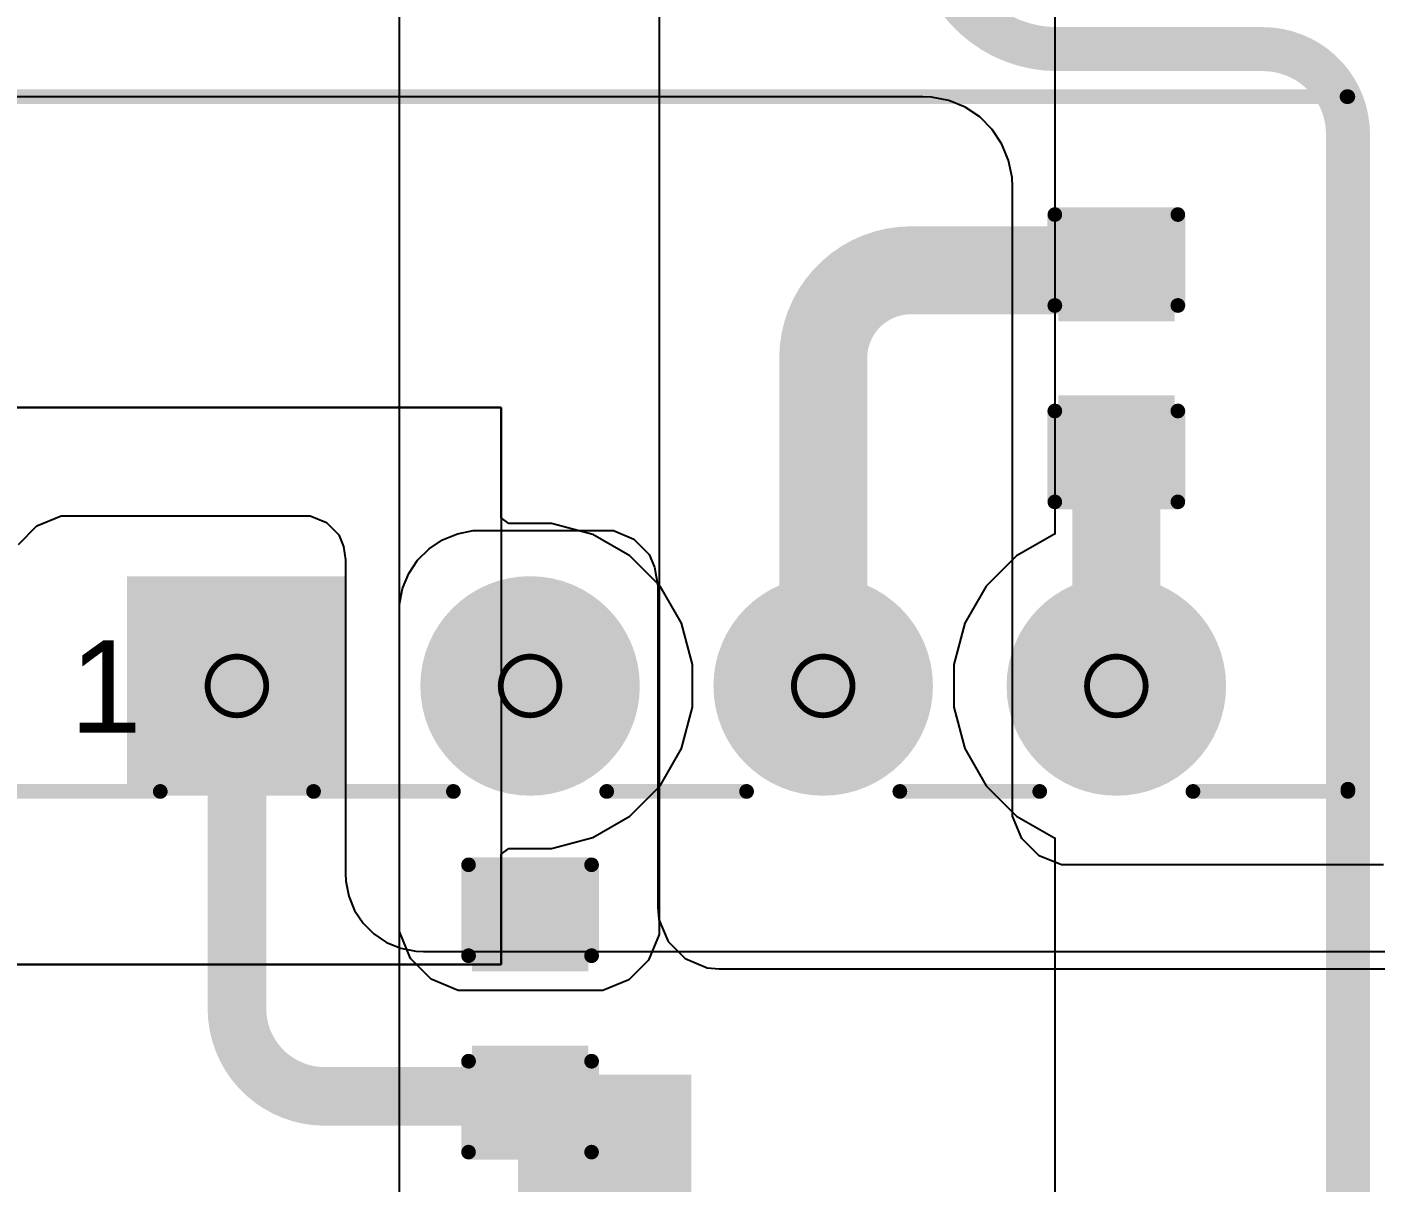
# Model space of a CAD drawing. Header units: inches. Extents: x -2 to 5376, y -4 to 5426.
# Drawn here: x 97.49 to 109.18, y 18.82 to 28.82 of the extents above; entities that cross this region are included whole.
import ezdxf

# ---------------------------------------------------------------- set-up
doc = ezdxf.new("R2010")
doc.units = ezdxf.units.IN
for name, color, linetype in [('Bottom Layer', 5, 'Continuous'), ('Bottom Overlay', 54, 'Continuous'), ('Bottom Paste', 16, 'Continuous'), ('Bottom Solder', 6, 'Continuous'), ('Drill Drawing', 1, 'Continuous'), ('Layer 1', 16, 'Continuous'), ('Layer 2', 76, 'Continuous'), ('Multi-Layer', 9, 'Continuous'), ('Pad Holes', 156, 'Continuous'), ('Top Layer', 1, 'Continuous'), ('Top Overlay', 2, 'Continuous'), ('Top Paste', 8, 'Continuous'), ('Top Solder', 216, 'Continuous')]:
    doc.layers.add(name, color=color, linetype=linetype)
doc.styles.add('Arial', font='', dxfattribs={"height": 0.2})
doc.styles.get('Arial').set_extended_font_data('Arial')

# ---------------------------------------------------------------- blocks, each defined once
blk = doc.blocks.new('UD2C100M0810_129')
at = {"layer": 'Top Layer'}
for points in [[(-5.367, 0.7), (-1.167, 0.7), (-1.167, -0.7), (-5.367, -0.7)], [(1.167, 0.7), (5.367, 0.7), (5.367, -0.7), (1.167, -0.7)]]:
    blk.add_hatch(color=1, dxfattribs=at).paths.add_polyline_path(points)
at = {"layer": 'Top Paste'}
for points in [[(-5.367, 0.7), (-1.167, 0.7), (-1.167, -0.7), (-5.367, -0.7)], [(1.167, 0.7), (5.367, 0.7), (5.367, -0.7), (1.167, -0.7)]]:
    blk.add_hatch(color=8, dxfattribs=at).paths.add_polyline_path(points)
at = {"layer": 'Top Solder'}
for points in [[(-5.418, 0.751), (-1.116, 0.751), (-1.116, -0.751), (-5.418, -0.751)], [(1.116, 0.751), (5.418, 0.751), (5.418, -0.751), (1.116, -0.751)]]:
    blk.add_hatch(color=216, dxfattribs=at).paths.add_polyline_path(points)
at = {"layer": 'Top Overlay'}
for points in [[(-2.465, 4.226, 0.127, 0.127, 0), (-4.201, 2.49, 0.127, 0.127, 0)], [(-2.465, 4.226, 0.127, 0.127, 0), (4.201, 4.226, 0.127, 0.127, 0)], [(4.201, 4.226, 0.127, 0.127, 0), (4.201, 0.782, 0.127, 0.127, 0)], [(-4.201, 2.49, 0.127, 0.127, 0), (-4.201, 0.782, 0.127, 0.127, 0)], [(-4.842, 1.423, 0.127, 0.127, 0), (-4.842, 0.92, 0.127, 0.127, 0)], [(-5.123, 1.168, 0.127, 0.127, 0), (-4.57, 1.168, 0.127, 0.127, 0)], [(-4.201, -0.782, 0.127, 0.127, 0), (-4.201, -2.49, 0.127, 0.127, 0)], [(4.201, -0.782, 0.127, 0.127, 0), (4.201, -4.226, 0.127, 0.127, 0)], [(-4.201, -2.49, 0.127, 0.127, 0), (-2.465, -4.226, 0.127, 0.127, 0)], [(-2.465, -4.226, 0.127, 0.127, 0), (4.201, -4.226, 0.127, 0.127, 0)]]:
    blk.add_lwpolyline(points, format="xyseb", dxfattribs=at)
for points in [[(-2.497, 4.226, 0.0635, 0.0635, 1), (-2.433, 4.226, 0.0635, 0.0635, 1)], [(-2.497, 4.226, 0.0635, 0.0635, 1), (-2.433, 4.226, 0.0635, 0.0635, 1)], [(4.169, 4.226, 0.0635, 0.0635, 1), (4.233, 4.226, 0.0635, 0.0635, 1)], [(4.169, 4.226, 0.0635, 0.0635, 1), (4.233, 4.226, 0.0635, 0.0635, 1)], [(-4.233, 2.49, 0.0635, 0.0635, 1), (-4.169, 2.49, 0.0635, 0.0635, 1)], [(-4.233, 2.49, 0.0635, 0.0635, 1), (-4.169, 2.49, 0.0635, 0.0635, 1)], [(-4.874, 1.423, 0.0635, 0.0635, 1), (-4.81, 1.423, 0.0635, 0.0635, 1)], [(-5.155, 1.168, 0.0635, 0.0635, 1), (-5.092, 1.168, 0.0635, 0.0635, 1)], [(-4.602, 1.168, 0.0635, 0.0635, 1), (-4.538, 1.168, 0.0635, 0.0635, 1)], [(-4.874, 0.92, 0.0635, 0.0635, 1), (-4.81, 0.92, 0.0635, 0.0635, 1)], [(-4.233, 0.782, 0.0635, 0.0635, 1), (-4.169, 0.782, 0.0635, 0.0635, 1)], [(4.169, 0.782, 0.0635, 0.0635, 1), (4.233, 0.782, 0.0635, 0.0635, 1)], [(-4.233, -0.782, 0.0635, 0.0635, 1), (-4.169, -0.782, 0.0635, 0.0635, 1)], [(4.169, -0.782, 0.0635, 0.0635, 1), (4.233, -0.782, 0.0635, 0.0635, 1)], [(-4.233, -2.49, 0.0635, 0.0635, 1), (-4.169, -2.49, 0.0635, 0.0635, 1)], [(-4.233, -2.49, 0.0635, 0.0635, 1), (-4.169, -2.49, 0.0635, 0.0635, 1)], [(-2.497, -4.226, 0.0635, 0.0635, 1), (-2.433, -4.226, 0.0635, 0.0635, 1)], [(-2.497, -4.226, 0.0635, 0.0635, 1), (-2.433, -4.226, 0.0635, 0.0635, 1)], [(4.169, -4.226, 0.0635, 0.0635, 1), (4.233, -4.226, 0.0635, 0.0635, 1)], [(4.169, -4.226, 0.0635, 0.0635, 1), (4.233, -4.226, 0.0635, 0.0635, 1)]]:
    blk.add_lwpolyline(points, format="xyseb", close=True, dxfattribs=at)
blk = doc.blocks.new('B0303S_1WR2_140')
at = {"layer": 'Bottom Layer'}
blk.add_hatch(color=5, dxfattribs=at).paths.add_polyline_path([(-4.71, 0.9), (-2.91, 0.9), (-2.91, -0.9), (-4.71, -0.9)])
h = blk.add_hatch(color=5, dxfattribs=at)
edge = h.paths.add_edge_path()
edge.add_arc((-1.27, 0), 0.9, 0, 360)
h = blk.add_hatch(color=5, dxfattribs=at)
edge = h.paths.add_edge_path()
edge.add_arc((1.27, 0), 0.9, 0, 360)
h = blk.add_hatch(color=5, dxfattribs=at)
edge = h.paths.add_edge_path()
edge.add_arc((3.81, 0), 0.9, 0, 360)
at = {"layer": 'Bottom Solder'}
blk.add_hatch(color=6, dxfattribs=at).paths.add_polyline_path([(-4.761, 0.951), (-2.859, 0.951), (-2.859, -0.951), (-4.761, -0.951)])
h = blk.add_hatch(color=6, dxfattribs=at)
edge = h.paths.add_edge_path()
edge.add_arc((-1.27, 0), 0.951, 0, 360)
h = blk.add_hatch(color=6, dxfattribs=at)
edge = h.paths.add_edge_path()
edge.add_arc((1.27, 0), 0.951, 0, 360)
h = blk.add_hatch(color=6, dxfattribs=at)
edge = h.paths.add_edge_path()
edge.add_arc((3.81, 0), 0.951, 0, 360)
at = {"layer": 'Layer 1'}
blk.add_hatch(color=16, dxfattribs=at).paths.add_polyline_path([(-4.71, 0.9), (-2.91, 0.9), (-2.91, -0.9), (-4.71, -0.9)])
h = blk.add_hatch(color=16, dxfattribs=at)
edge = h.paths.add_edge_path()
edge.add_arc((-1.27, 0), 0.9, 0, 360)
h = blk.add_hatch(color=16, dxfattribs=at)
edge = h.paths.add_edge_path()
edge.add_arc((1.27, 0), 0.9, 0, 360)
h = blk.add_hatch(color=16, dxfattribs=at)
edge = h.paths.add_edge_path()
edge.add_arc((3.81, 0), 0.9, 0, 360)
at = {"layer": 'Layer 2'}
blk.add_hatch(color=76, dxfattribs=at).paths.add_polyline_path([(-4.71, 0.9), (-2.91, 0.9), (-2.91, -0.9), (-4.71, -0.9)])
h = blk.add_hatch(color=76, dxfattribs=at)
edge = h.paths.add_edge_path()
edge.add_arc((-1.27, 0), 0.9, 0, 360)
h = blk.add_hatch(color=76, dxfattribs=at)
edge = h.paths.add_edge_path()
edge.add_arc((1.27, 0), 0.9, 0, 360)
h = blk.add_hatch(color=76, dxfattribs=at)
edge = h.paths.add_edge_path()
edge.add_arc((3.81, 0), 0.9, 0, 360)
at = {"layer": 'Multi-Layer'}
blk.add_hatch(color=9, dxfattribs=at).paths.add_polyline_path([(-4.71, 0.9), (-2.91, 0.9), (-2.91, -0.9), (-4.71, -0.9)])
h = blk.add_hatch(color=9, dxfattribs=at)
edge = h.paths.add_edge_path()
edge.add_arc((-1.27, 0), 0.9, 0, 360)
h = blk.add_hatch(color=9, dxfattribs=at)
edge = h.paths.add_edge_path()
edge.add_arc((1.27, 0), 0.9, 0, 360)
h = blk.add_hatch(color=9, dxfattribs=at)
edge = h.paths.add_edge_path()
edge.add_arc((3.81, 0), 0.9, 0, 360)
at = {"layer": 'Pad Holes'}
h = blk.add_hatch(color=7, dxfattribs=at)
edge = h.paths.add_edge_path()
edge.add_arc((-3.81, 0), 0.45, 0, 360)
h = blk.add_hatch(color=7, dxfattribs=at)
edge = h.paths.add_edge_path()
edge.add_arc((-1.27, 0), 0.45, 0, 360)
h = blk.add_hatch(color=7, dxfattribs=at)
edge = h.paths.add_edge_path()
edge.add_arc((1.27, 0), 0.45, 0, 360)
h = blk.add_hatch(color=7, dxfattribs=at)
edge = h.paths.add_edge_path()
edge.add_arc((3.81, 0), 0.45, 0, 360)
at = {"layer": 'Top Layer'}
blk.add_hatch(color=1, dxfattribs=at).paths.add_polyline_path([(-4.71, 0.9), (-2.91, 0.9), (-2.91, -0.9), (-4.71, -0.9)])
h = blk.add_hatch(color=1, dxfattribs=at)
edge = h.paths.add_edge_path()
edge.add_arc((-1.27, 0), 0.9, 0, 360)
h = blk.add_hatch(color=1, dxfattribs=at)
edge = h.paths.add_edge_path()
edge.add_arc((1.27, 0), 0.9, 0, 360)
h = blk.add_hatch(color=1, dxfattribs=at)
edge = h.paths.add_edge_path()
edge.add_arc((3.81, 0), 0.9, 0, 360)
at = {"layer": 'Top Solder'}
blk.add_hatch(color=216, dxfattribs=at).paths.add_polyline_path([(-4.761, 0.951), (-2.859, 0.951), (-2.859, -0.951), (-4.761, -0.951)])
h = blk.add_hatch(color=216, dxfattribs=at)
edge = h.paths.add_edge_path()
edge.add_arc((-1.27, 0), 0.951, 0, 360)
h = blk.add_hatch(color=216, dxfattribs=at)
edge = h.paths.add_edge_path()
edge.add_arc((1.27, 0), 0.951, 0, 360)
h = blk.add_hatch(color=216, dxfattribs=at)
edge = h.paths.add_edge_path()
edge.add_arc((3.81, 0), 0.951, 0, 360)
at = {"layer": 'Top Overlay'}
for points in [[(-5.791, 5.105, 0.127, 0.127, 0), (5.809, 5.105, 0.127, 0.127, 0)], [(5.817, -0.894, 0.127, 0.127, 0), (5.817, 5.105, 0.127, 0.127, 0)], [(-5.791, -0.914, 0.127, 0.127, 0), (-4.474, -0.914, 0.127, 0.127, 0)], [(-3.146, -0.914, 0.127, 0.127, 0), (-1.934, -0.914, 0.127, 0.127, 0)], [(-0.606, -0.914, 0.127, 0.127, 0), (0.606, -0.914, 0.127, 0.127, 0)], [(1.934, -0.914, 0.127, 0.127, 0), (3.146, -0.914, 0.127, 0.127, 0)], [(4.474, -0.914, 0.127, 0.127, 0), (5.817, -0.914, 0.127, 0.127, 0)]]:
    blk.add_lwpolyline(points, format="xyseb", dxfattribs=at)
for points in [[(5.777, 5.105, 0.0635, 0.0635, 1), (5.84, 5.105, 0.0635, 0.0635, 1)], [(5.785, 5.105, 0.0635, 0.0635, 1), (5.848, 5.105, 0.0635, 0.0635, 1)], [(-4.506, -0.914, 0.0635, 0.0635, 1), (-4.442, -0.914, 0.0635, 0.0635, 1)], [(-3.178, -0.914, 0.0635, 0.0635, 1), (-3.114, -0.914, 0.0635, 0.0635, 1)], [(-1.966, -0.914, 0.0635, 0.0635, 1), (-1.902, -0.914, 0.0635, 0.0635, 1)], [(-0.638, -0.914, 0.0635, 0.0635, 1), (-0.574, -0.914, 0.0635, 0.0635, 1)], [(0.574, -0.914, 0.0635, 0.0635, 1), (0.638, -0.914, 0.0635, 0.0635, 1)], [(1.902, -0.914, 0.0635, 0.0635, 1), (1.966, -0.914, 0.0635, 0.0635, 1)], [(3.114, -0.914, 0.0635, 0.0635, 1), (3.178, -0.914, 0.0635, 0.0635, 1)], [(4.442, -0.914, 0.0635, 0.0635, 1), (4.506, -0.914, 0.0635, 0.0635, 1)], [(5.785, -0.894, 0.0635, 0.0635, 1), (5.848, -0.894, 0.0635, 0.0635, 1)], [(5.785, -0.914, 0.0635, 0.0635, 1), (5.848, -0.914, 0.0635, 0.0635, 1)]]:
    blk.add_lwpolyline(points, format="xyseb", close=True, dxfattribs=at)
at = {"layer": 'Top Overlay', "style": 'Arial'}
blk.add_text('1', height=0.8, rotation=360, dxfattribs=at).set_placement((-5.258, -0.406))
blk = doc.blocks.new('C___0603_B_286')
at = {"layer": 'Bottom Layer'}
for points in [[(-1.143, -0.445), (-1.143, 0.445), (-0.381, 0.445), (-0.381, -0.445)], [(0.381, -0.445), (0.381, 0.445), (1.143, 0.445), (1.143, -0.445)]]:
    blk.add_hatch(color=5, dxfattribs=at).paths.add_polyline_path(points)
at = {"layer": 'Bottom Paste'}
for points in [[(-1.143, -0.445), (-1.143, 0.445), (-0.381, 0.445), (-0.381, -0.445)], [(0.381, -0.445), (0.381, 0.445), (1.143, 0.445), (1.143, -0.445)]]:
    blk.add_hatch(color=16, dxfattribs=at).paths.add_polyline_path(points)
at = {"layer": 'Bottom Solder'}
for points in [[(-1.203, -0.504), (-1.203, 0.504), (-0.321, 0.504), (-0.321, -0.504)], [(0.321, -0.504), (0.321, 0.504), (1.203, 0.504), (1.203, -0.504)]]:
    blk.add_hatch(color=6, dxfattribs=at).paths.add_polyline_path(points)
at = {"layer": 'Bottom Overlay'}
for points in [[(-0.457, 0.533, 0.127, 0.127, 0), (-1.245, 0.533, 0.127, 0.127, 0)], [(-1.245, -0.533, 0.127, 0.127, 0), (-1.245, 0.533, 0.127, 0.127, 0)], [(1.245, 0.533, 0.127, 0.127, 0), (0.457, 0.533, 0.127, 0.127, 0)], [(1.245, -0.533, 0.127, 0.127, 0), (1.245, 0.533, 0.127, 0.127, 0)], [(-0.457, -0.533, 0.127, 0.127, 0), (-1.245, -0.533, 0.127, 0.127, 0)], [(1.245, -0.533, 0.127, 0.127, 0), (0.457, -0.533, 0.127, 0.127, 0)]]:
    blk.add_lwpolyline(points, format="xyseb", dxfattribs=at)
for points in [[(-1.276, 0.533, 0.0635, 0.0635, 1), (-1.213, 0.533, 0.0635, 0.0635, 1)], [(-1.276, 0.533, 0.0635, 0.0635, 1), (-1.213, 0.533, 0.0635, 0.0635, 1)], [(-0.489, 0.533, 0.0635, 0.0635, 1), (-0.425, 0.533, 0.0635, 0.0635, 1)], [(0.425, 0.533, 0.0635, 0.0635, 1), (0.489, 0.533, 0.0635, 0.0635, 1)], [(1.213, 0.533, 0.0635, 0.0635, 1), (1.276, 0.533, 0.0635, 0.0635, 1)], [(1.213, 0.533, 0.0635, 0.0635, 1), (1.276, 0.533, 0.0635, 0.0635, 1)], [(-1.276, -0.533, 0.0635, 0.0635, 1), (-1.213, -0.533, 0.0635, 0.0635, 1)], [(-1.276, -0.533, 0.0635, 0.0635, 1), (-1.213, -0.533, 0.0635, 0.0635, 1)], [(-0.489, -0.533, 0.0635, 0.0635, 1), (-0.425, -0.533, 0.0635, 0.0635, 1)], [(0.425, -0.533, 0.0635, 0.0635, 1), (0.489, -0.533, 0.0635, 0.0635, 1)], [(1.213, -0.533, 0.0635, 0.0635, 1), (1.276, -0.533, 0.0635, 0.0635, 1)], [(1.213, -0.533, 0.0635, 0.0635, 1), (1.276, -0.533, 0.0635, 0.0635, 1)]]:
    blk.add_lwpolyline(points, format="xyseb", close=True, dxfattribs=at)
blk = doc.blocks.new('C___0603_B_287')
at = {"layer": 'Bottom Layer'}
for points in [[(-1.143, -0.445), (-1.143, 0.445), (-0.381, 0.445), (-0.381, -0.445)], [(0.381, -0.445), (0.381, 0.445), (1.143, 0.445), (1.143, -0.445)]]:
    blk.add_hatch(color=5, dxfattribs=at).paths.add_polyline_path(points)
at = {"layer": 'Bottom Paste'}
for points in [[(-1.143, -0.445), (-1.143, 0.445), (-0.381, 0.445), (-0.381, -0.445)], [(0.381, -0.445), (0.381, 0.445), (1.143, 0.445), (1.143, -0.445)]]:
    blk.add_hatch(color=16, dxfattribs=at).paths.add_polyline_path(points)
at = {"layer": 'Bottom Solder'}
for points in [[(-1.203, -0.504), (-1.203, 0.504), (-0.321, 0.504), (-0.321, -0.504)], [(0.321, -0.504), (0.321, 0.504), (1.203, 0.504), (1.203, -0.504)]]:
    blk.add_hatch(color=6, dxfattribs=at).paths.add_polyline_path(points)
at = {"layer": 'Bottom Overlay'}
for points in [[(-1.245, 0.533, 0.127, 0.127, 0), (-0.457, 0.533, 0.127, 0.127, 0)], [(-1.245, 0.533, 0.127, 0.127, 0), (-1.245, -0.533, 0.127, 0.127, 0)], [(0.457, 0.533, 0.127, 0.127, 0), (1.245, 0.533, 0.127, 0.127, 0)], [(1.245, 0.533, 0.127, 0.127, 0), (1.245, -0.533, 0.127, 0.127, 0)], [(-1.245, -0.533, 0.127, 0.127, 0), (-0.457, -0.533, 0.127, 0.127, 0)], [(0.457, -0.533, 0.127, 0.127, 0), (1.245, -0.533, 0.127, 0.127, 0)]]:
    blk.add_lwpolyline(points, format="xyseb", dxfattribs=at)
for points in [[(-1.276, 0.533, 0.0635, 0.0635, 1), (-1.213, 0.533, 0.0635, 0.0635, 1)], [(-1.276, 0.533, 0.0635, 0.0635, 1), (-1.213, 0.533, 0.0635, 0.0635, 1)], [(-0.489, 0.533, 0.0635, 0.0635, 1), (-0.425, 0.533, 0.0635, 0.0635, 1)], [(0.425, 0.533, 0.0635, 0.0635, 1), (0.489, 0.533, 0.0635, 0.0635, 1)], [(1.213, 0.533, 0.0635, 0.0635, 1), (1.276, 0.533, 0.0635, 0.0635, 1)], [(1.213, 0.533, 0.0635, 0.0635, 1), (1.276, 0.533, 0.0635, 0.0635, 1)], [(-1.276, -0.533, 0.0635, 0.0635, 1), (-1.213, -0.533, 0.0635, 0.0635, 1)], [(-1.276, -0.533, 0.0635, 0.0635, 1), (-1.213, -0.533, 0.0635, 0.0635, 1)], [(-0.489, -0.533, 0.0635, 0.0635, 1), (-0.425, -0.533, 0.0635, 0.0635, 1)], [(0.425, -0.533, 0.0635, 0.0635, 1), (0.489, -0.533, 0.0635, 0.0635, 1)], [(1.213, -0.533, 0.0635, 0.0635, 1), (1.276, -0.533, 0.0635, 0.0635, 1)], [(1.213, -0.533, 0.0635, 0.0635, 1), (1.276, -0.533, 0.0635, 0.0635, 1)]]:
    blk.add_lwpolyline(points, format="xyseb", close=True, dxfattribs=at)

msp = doc.modelspace()

# ---------------------------------------------------------------- linework, layer by layer
at = {"layer": 'Bottom Layer'}
for p, q in [((102.972, 35.266), (102.972, 21.082)), ((100.722, 24.522), (100.722, 32.397)), ((100.722, 21.706), (100.722, 24.522)), ((100.722, 24.522), (100.722, 24.522)), ((100.722, 21.528), (100.722, 21.706)), ((100.722, 21.706), (100.722, 21.706)), ((100.722, 21.706), (100.722, 21.706)), ((100.722, 21.113), (100.722, 21.528)), ((100.722, 20.986), (100.722, 21.113)), ((102.972, 21.082), (102.972, 20.961)), ((100.819, 20.752), (100.722, 20.986)), ((102.972, 20.961), (102.88, 20.739)), ((100.998, 20.573), (100.819, 20.752)), ((102.88, 20.739), (102.709, 20.568)), ((101.232, 20.476), (100.998, 20.573)), ((102.709, 20.568), (102.486, 20.476)), ((101.359, 20.476), (101.232, 20.476)), ((102.486, 20.476), (101.359, 20.476))]:
    msp.add_line(p, q, dxfattribs=at)
for points in [[(106.421, 28.631, 0.381, 0.381, -0.414214), (105.359, 29.693, 0.381, 0.381, 0)], [(106.421, 28.631, 0.381, 0.381, 0), (108.204, 28.631, 0.381, 0.381, 0)], [(108.204, 28.631, 0.381, 0.381, -0.414214), (108.941, 27.895, 0.381, 0.381, 0)], [(108.941, 12.087, 0.381, 0.381, 0), (108.941, 27.895, 0.381, 0.381, 0)], [(104.394, 25.953, 0.762, 0.762, -0.414214), (105.156, 26.715, 0.762, 0.762, 0)], [(105.156, 26.715, 0.762, 0.762, 0), (106.934, 26.715, 0.762, 0.762, 0)], [(104.394, 23.114, 0.762, 0.762, 0), (104.394, 25.953, 0.762, 0.762, 0)], [(106.934, 23.114, 0.762, 0.762, 0), (106.934, 25.096, 0.762, 0.762, 0)], [(99.314, 20.32, 0.508, 0.508, 0), (99.314, 23.114, 0.508, 0.508, 0)], [(100.076, 19.558, 0.508, 0.508, -0.414214), (99.314, 20.32, 0.508, 0.508, 0)], [(100.076, 19.558, 0.508, 0.508, 0), (101.854, 19.558, 0.508, 0.508, 0)]]:
    msp.add_lwpolyline(points, format="xyseb", dxfattribs=at)
for points in [[(106.325, 28.631, 0.191, 0.191, 1), (106.516, 28.631, 0.191, 0.191, 1)], [(106.325, 28.631, 0.191, 0.191, 1), (106.516, 28.631, 0.191, 0.191, 1)], [(108.109, 28.631, 0.191, 0.191, 1), (108.299, 28.631, 0.191, 0.191, 1)], [(108.109, 28.631, 0.191, 0.191, 1), (108.299, 28.631, 0.191, 0.191, 1)], [(108.845, 27.895, 0.191, 0.191, 1), (109.036, 27.895, 0.191, 0.191, 1)], [(108.845, 27.895, 0.191, 0.191, 1), (109.036, 27.895, 0.191, 0.191, 1)], [(104.966, 26.715, 0.381, 0.381, 1), (105.347, 26.715, 0.381, 0.381, 1)], [(104.966, 26.715, 0.381, 0.381, 1), (105.347, 26.715, 0.381, 0.381, 1)], [(106.743, 26.715, 0.381, 0.381, 1), (107.124, 26.715, 0.381, 0.381, 1)], [(104.204, 25.953, 0.381, 0.381, 1), (104.585, 25.953, 0.381, 0.381, 1)], [(104.204, 25.953, 0.381, 0.381, 1), (104.585, 25.953, 0.381, 0.381, 1)], [(106.743, 25.096, 0.381, 0.381, 1), (107.124, 25.096, 0.381, 0.381, 1)], [(104.204, 23.114, 0.381, 0.381, 1), (104.585, 23.114, 0.381, 0.381, 1)], [(106.743, 23.114, 0.381, 0.381, 1), (107.124, 23.114, 0.381, 0.381, 1)], [(99.187, 23.114, 0.254, 0.254, 1), (99.441, 23.114, 0.254, 0.254, 1)], [(99.187, 20.32, 0.254, 0.254, 1), (99.441, 20.32, 0.254, 0.254, 1)], [(99.187, 20.32, 0.254, 0.254, 1), (99.441, 20.32, 0.254, 0.254, 1)], [(99.949, 19.558, 0.254, 0.254, 1), (100.203, 19.558, 0.254, 0.254, 1)], [(99.949, 19.558, 0.254, 0.254, 1), (100.203, 19.558, 0.254, 0.254, 1)], [(101.727, 19.558, 0.254, 0.254, 1), (101.981, 19.558, 0.254, 0.254, 1)]]:
    msp.add_lwpolyline(points, format="xyseb", close=True, dxfattribs=at)
at = {"layer": 'Drill Drawing'}
for points in [[(99.568, 23.114, 0.0508, 0.0508, 1), (99.06, 23.114, 0.0508, 0.0508, 1)], [(102.108, 23.114, 0.0508, 0.0508, 1), (101.6, 23.114, 0.0508, 0.0508, 1)], [(104.648, 23.114, 0.0508, 0.0508, 1), (104.14, 23.114, 0.0508, 0.0508, 1)], [(107.188, 23.114, 0.0508, 0.0508, 1), (106.68, 23.114, 0.0508, 0.0508, 1)], [(99.047, 23.114, 0.0254, 0.0254, 1), (99.073, 23.114, 0.0254, 0.0254, 1)], [(99.555, 23.114, 0.0254, 0.0254, 1), (99.581, 23.114, 0.0254, 0.0254, 1)], [(101.587, 23.114, 0.0254, 0.0254, 1), (101.613, 23.114, 0.0254, 0.0254, 1)], [(102.095, 23.114, 0.0254, 0.0254, 1), (102.121, 23.114, 0.0254, 0.0254, 1)], [(104.127, 23.114, 0.0254, 0.0254, 1), (104.153, 23.114, 0.0254, 0.0254, 1)], [(104.635, 23.114, 0.0254, 0.0254, 1), (104.661, 23.114, 0.0254, 0.0254, 1)], [(106.667, 23.114, 0.0254, 0.0254, 1), (106.693, 23.114, 0.0254, 0.0254, 1)], [(107.175, 23.114, 0.0254, 0.0254, 1), (107.201, 23.114, 0.0254, 0.0254, 1)]]:
    msp.add_lwpolyline(points, format="xyseb", close=True, dxfattribs=at)
at = {"layer": 'Layer 1'}
for p, q in [((106.401, 34.893), (106.401, 24.429)), ((96.901, 25.527), (101.604, 25.527)), ((101.604, 25.527), (96.901, 25.527)), ((101.604, 25.527), (101.604, 20.701)), ((101.604, 24.571), (101.604, 25.527)), ((101.669, 24.522), (101.604, 24.571)), ((102.039, 24.522), (101.669, 24.522)), ((102.397, 24.426), (102.039, 24.522)), ((102.719, 24.241), (102.397, 24.426)), ((106.391, 24.426), (106.069, 24.241)), ((106.401, 24.429), (106.391, 24.426)), ((102.981, 23.979), (102.719, 24.241)), ((106.069, 24.241), (105.807, 23.979)), ((103.166, 23.657), (102.981, 23.979)), ((105.807, 23.979), (105.622, 23.657)), ((103.262, 23.299), (103.166, 23.657)), ((105.622, 23.657), (105.526, 23.299)), ((103.262, 22.929), (103.262, 23.299)), ((105.526, 23.299), (105.526, 22.929)), ((103.166, 22.571), (103.262, 22.929)), ((105.526, 22.929), (105.622, 22.571)), ((102.981, 22.249), (103.166, 22.571)), ((105.622, 22.571), (105.807, 22.249)), ((102.719, 21.987), (102.981, 22.249)), ((105.807, 22.249), (106.069, 21.987)), ((102.397, 21.802), (102.719, 21.987)), ((106.069, 21.987), (106.391, 21.802)), ((102.039, 21.706), (102.397, 21.802)), ((106.391, 21.802), (106.401, 21.799)), ((106.401, 21.799), (106.401, -2.973)), ((101.604, 21.657), (101.669, 21.706)), ((101.604, 20.701), (101.604, 21.657)), ((101.669, 21.706), (102.039, 21.706)), ((101.604, 20.701), (96.901, 20.701)), ((96.901, 20.701), (101.604, 20.701))]:
    msp.add_line(p, q, dxfattribs=at)
at = {"layer": 'Layer 2'}
for p, q in [((105.256, 28.219), (69.194, 28.219)), ((105.332, 28.216), (105.256, 28.219)), ((105.482, 28.186), (105.332, 28.216)), ((105.623, 28.128), (105.482, 28.186)), ((105.75, 28.043), (105.623, 28.128)), ((105.857, 27.935), (105.75, 28.043)), ((105.942, 27.808), (105.857, 27.935)), ((106, 27.667), (105.942, 27.808)), ((106.03, 27.518), (106, 27.667)), ((106.034, 27.441), (106.03, 27.518)), ((106.034, 22.092), (106.034, 27.441)), ((106.034, 27.441), (106.034, 27.441)), ((106.034, 27.441), (106.034, 27.441)), ((106.034, 27.441), (106.034, 27.441)), ((101.096, 24.379), (101.225, 24.433)), ((101.225, 24.433), (101.362, 24.46)), ((101.362, 24.46), (102.48, 24.46)), ((102.48, 24.46), (102.576, 24.46)), ((102.576, 24.46), (102.752, 24.387)), ((100.88, 24.203), (100.979, 24.302)), ((100.979, 24.302), (101.096, 24.379)), ((102.752, 24.387), (102.887, 24.252)), ((100.803, 24.087), (100.88, 24.203)), ((102.887, 24.252), (102.932, 24.143)), ((100.749, 23.957), (100.803, 24.087)), ((102.932, 24.143), (102.96, 23.98)), ((100.722, 23.82), (100.749, 23.957)), ((102.96, 23.98), (102.96, 23.98)), ((102.96, 23.98), (102.96, 23.98)), ((102.96, 23.98), (102.96, 23.98)), ((102.96, 23.98), (102.96, 21.196)), ((100.722, 21.706), (100.722, 23.82)), ((106.034, 21.987), (106.034, 22.092)), ((106.115, 21.792), (106.034, 21.987)), ((106.264, 21.643), (106.115, 21.792)), ((100.722, 13.392), (100.722, 21.706)), ((106.459, 21.563), (106.264, 21.643)), ((109.248, 21.563), (106.459, 21.563)), ((102.96, 21.196), (102.97, 21.092)), ((102.97, 21.092), (103.05, 20.9)), ((103.05, 20.9), (103.197, 20.752)), ((103.197, 20.752), (103.39, 20.673)), ((103.39, 20.673), (103.494, 20.662)), ((103.494, 20.662), (109.918, 20.662))]:
    msp.add_line(p, q, dxfattribs=at)
at = {"layer": 'Top Layer'}
for p, q in [((97.581, 24.5), (97.792, 24.587)), ((97.792, 24.587), (97.906, 24.587)), ((97.906, 24.587), (99.873, 24.587)), ((99.873, 24.587), (99.949, 24.587)), ((99.949, 24.587), (100.089, 24.529)), ((97.42, 24.339), (97.581, 24.5)), ((100.089, 24.529), (100.196, 24.422)), ((100.196, 24.422), (100.237, 24.323)), ((100.237, 24.323), (100.254, 24.206)), ((100.254, 24.206), (100.254, 21.488)), ((100.254, 21.488), (100.257, 21.422)), ((100.257, 21.422), (100.283, 21.292)), ((100.283, 21.292), (100.334, 21.17)), ((100.334, 21.17), (100.407, 21.06)), ((100.407, 21.06), (100.501, 20.966)), ((100.501, 20.966), (100.611, 20.892)), ((100.611, 20.892), (100.733, 20.842)), ((100.733, 20.842), (100.863, 20.816)), ((100.863, 20.816), (100.93, 20.813)), ((100.93, 20.813), (109.792, 20.813))]:
    msp.add_line(p, q, dxfattribs=at)

# ---------------------------------------------------------------- block references
msp.add_blockref('B0303S_1WR2_140', (103.124, 23.114))
for name, p, rotation in [('C___0603_B_286', (106.934, 25.953), 270), ('C___0603_B_287', (101.854, 20.32), 90), ('UD2C100M0810_129', (102.5, 14.329), 90)]:
    msp.add_blockref(name, p, dxfattribs=dict(rotation=rotation))

doc.saveas('drawing.dxf')
